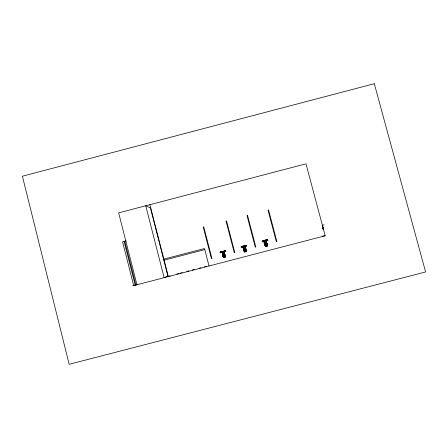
<?xml version="1.0" encoding="UTF-8"?>
<svg xmlns="http://www.w3.org/2000/svg" width="448" height="448" viewBox="0 0 448 448"><rect width="100%" height="100%" fill="white"/><g stroke="black" fill="none" stroke-linecap="round" stroke-linejoin="round"><path stroke-width="0.67" d="M265.059 245.347L264.807 242.76L264.634 242.122L264.191 242.026L264.365 242.598L265.132 242.402L264.634 242.122M224.33 257.135L224.694 254.234L223.989 253.12L223.894 251.849C227.405 251.166 224.75 250.561 225.546 250.751L220.119 252.174L220.276 252.79L225.663 251.384L225.501 250.768L220.119 252.174L220.276 252.79L221.514 252.459M222.13 252.291L220.119 252.174L222.051 252.325L223.328 257.012M263.497 241.522L262.41 241.814L262.181 241.214L267.669 239.786L267.831 240.402L262.338 241.825M245.342 251.664L245.599 249.306C245.941 245.342 241.254 249.194 244.328 251.546M244.054 251.222L243.572 248.086L243.992 248.735L243.656 248.063L242.956 248.248M225.07 255.506L223.989 253.12L222.516 253.602L222.51 254.783L223.406 256.861M262.41 241.814L262.181 241.214L264.197 241.349L264.734 242.508L264.914 245.134M266.37 246.187L266.851 243.253L266.123 242.15L266.045 240.867L267.658 239.792L267.831 240.402L265.877 240.901M266.694 242.844L266.123 242.15C267.478 243.695 265.686 240.929 264.662 242.626L265.048 245.644M323.193 229.337L322.487 226.117M244.418 251.39C243.914 251.054 243.454 247.15 243.421 248.702L243.69 249.777L244.362 250.09L244.866 252.095M245.952 251.81L245.448 249.805L245.75 248.713L245.05 247.677L243.583 248.119L243.415 248.679L244.362 250.09L244.658 252.067M266.123 242.15L266.7 242.665L267.042 245.498M266.974 246.338L266.515 244.322L266.672 242.626L267.176 245.599M225.182 257.113L224.543 253.641C224.101 252.739 222.309 253.182 222.359 254.19L223.065 256.687M243.606 249.418L244.294 249.805L245.616 249.385L245.594 248.114L245.185 247.716L243.421 248.702L244.339 249.978L245.605 249.334L244.961 246.361C245.851 244.261 247.212 246.45 246.574 245.28L241.175 246.686L243.113 246.842L246.574 245.28L246.742 245.896L241.321 247.302M223.894 257.673L223.278 255.455L224.319 255.03L224.694 254.234L223.983 253.165L223.961 251.815M266.846 243.365L266.47 244.098L267.137 246.215M267.82 240.408L267.669 239.786L262.248 241.198L264.197 241.349L265.35 246.075M265.888 246.624L265.429 244.602L264.74 244.294L264.505 243.214L266.269 242.222L264.734 242.508L264.494 243.191L265.373 244.317L266.476 244.054L266.851 243.253L266.689 243.897L265.423 244.485L265.675 246.596M243.46 248.892L243.762 248.237L243.113 246.842L241.158 246.686L241.332 247.302L242.497 246.994M222.998 254.246L222.051 252.325L222.611 253.512L223.894 251.849L225.702 251.367L225.501 250.768L222.051 252.325L222.986 254.206L222.606 253.484L222.426 254.369L223.031 256.581M264.174 243.23L264.51 242.217L264.65 244.037M267.014 240.61L266.045 240.867L264.662 242.626L265.02 243.303L264.74 244.294M246.126 251.686L245.398 249.586L245.75 248.713L245.381 249.519L245.868 249.211L245.594 248.114M244.031 251.115L243.583 249.374L243.762 248.237L243.113 246.842L243.583 248.119L245.185 247.716L244.961 246.361L246.008 246.075M223.866 257.561L223.25 255.349L222.354 254.167L224.543 253.641L224.834 254.688L224.403 255.287L224.952 257.275M222.74 253.714L222.566 254.845L223.311 255.567L223.658 257.533M243.214 248.926L243.656 248.063L243.97 248.73M264.174 243.471L264.617 242.603L264.359 242.049L265.014 243.264L264.426 244.104L264.174 243.471L264.953 243.186M224.532 254.789L223.227 255.304L222.51 254.761L223.311 255.567L222.936 255.203L224.538 254.817L222.936 255.22L224.694 254.234L222.51 254.783L224.543 253.641L225.204 256.015M265.446 245.913L264.494 243.191L265.384 244.328L266.678 243.818L266.918 246.047M243.583 248.119L244.961 246.361L246.742 245.896M225.126 257.152L224.336 255.069L224.605 253.803L224.106 253.154L222.516 253.602M322.717 228.738L323.282 228.458L323.456 229.27L322.622 225.45L322.784 226.055L322.342 226.15M170.1 275.794L168.342 276.584L149.912 204.686M137.575 284.262L135.862 284.922L124.757 241.22M224.622 250.992L220.97 251.692M137.48 284.211L135.184 285.096L124.079 241.394M137.077 284.178L132.742 285.846L325.181 235.771L305.995 163.839L118.658 212.867L136.931 284.76L137.822 284.413L133.672 285.494L122.573 241.791L126.118 240.862M241.45 247.257L241.158 246.686L246.551 245.28M243.421 248.702L245.61 248.153L243.578 249.295L244.294 249.816L245.599 249.306L245.678 249.637M322.885 228.525L322.689 227.948C323.624 228.099 322.437 226.744 323.131 227.875L323.456 229.27L323.103 229.354L323.456 229.27M223.989 253.12L223.894 251.849L225.025 251.541M263.105 240.716L266.683 239.786L263.11 240.968M223.782 257.275L223.227 255.287L224.403 255.287M244.339 249.978L245.381 249.519L245.885 251.524M163.862 259.123L204.428 248.556L204.697 249.609M164.136 260.176L204.781 249.586L209.031 265.994M322.336 225.26L324.15 224.784M264.191 242.026L264.583 241.926M263.827 242.334L264.415 242.183M265.16 242.049L264.247 242.222L264.746 242.497M176.814 274.047L178.83 273.521M180.174 273.174L182.19 272.647M186.889 271.421L188.905 270.9M192.265 270.026L194.281 269.5M198.985 268.274L201.001 267.753M204.355 266.879L206.371 266.353M223.272 255.461L224.364 255.175L224.98 257.387M244.894 252.202C244.782 250.286 243.337 249.62 245.431 249.693L245.986 251.922M266.694 243.841L265.087 244.244L264.65 243.79L266.7 242.665L264.505 243.214L264.662 242.626L264.516 243.41L265.429 244.602L265.373 244.317L265.143 244.569M245.605 249.334L244.003 249.732L245.767 248.746L246.204 250.55M322.185 225.546L322.599 225.45L322.638 226.089M322.543 225.467L322.19 225.294L322.599 225.45M264.975 240.234L266.666 240.044M267.574 239.809L264.04 241.377M245.633 245.521L242.082 246.445M322.946 227.315L323.176 228.469M263.06 240.727L264.281 240.582M322.493 236.079L325.181 235.771M323.131 227.875L323.282 228.458M224.084 253.96L224.739 254.279L225.154 256.542M224.336 255.069L224.627 255.119L224.689 254.195L224.319 255.007L224.868 256.995M266.47 244.098L266.795 243.326L267.238 245.185M265.378 244.384L264.65 243.79L266.851 243.253L265.087 244.244L265.826 246.333M245.039 247.755C245.118 244.765 244.418 247.845 245.638 248.321L245.784 248.853M265.02 243.303L264.807 242.76M323.366 229.286L323.266 229.001M245.868 249.211L245.168 247.671L246.154 251.07M222.662 255.254L222.516 253.574L222.354 254.167L223.037 255.534M223.227 255.287L222.555 254.901L222.354 254.167L224.112 253.198L224.834 254.688M264.281 242.833L265.194 243.824L264.807 243.919L264.589 243.281M267.002 246.45C267.445 242.906 263.676 243.919 265.91 246.73M264.286 241.847L265.014 243.264L264.197 241.349L264.757 242.536M243.533 247.789L243.992 248.735L243.113 246.842M243.762 248.237L243.779 248.942L243.634 248.36M225.03 255.769L224.196 253.417M245.582 249.122L246.008 250.303M222.606 253.831L222.774 254.414M243.583 249.374L243.69 249.777M265.384 244.328L266.465 244.031L266.515 244.322M246.226 250.656L245.756 248.802L243.578 249.295L244.082 250.051M245.37 248.528L246.014 250.975M266.795 243.326L267.226 245.078M264.673 242.878L264.802 243.471M222.88 255.03L223.093 256.273M243.874 249.564L244.065 250.807M223.894 251.849L224.017 253.232M243.572 247.671L243.667 248.881M266.084 242.452L266.045 240.867L266.14 242.189M266.045 240.867L266.095 242.424M167.866 276.041L164.147 277.676L145.74 205.778L150.394 207.861L167.866 276.041M374.304 83.703L22.4 176.215L69.171 364.297L425.6 271.964L374.304 83.703M203.773 226.99L203.246 227.125L211.417 258.63L211.943 258.496L203.773 226.99M226.576 221.038L226.055 221.172L234.27 252.683L234.797 252.543L226.576 221.038M247.565 215.561L247.044 215.695L255.304 247.206L255.83 247.066L247.565 215.561M268.57 210.078L268.05 210.213L276.354 241.724L276.881 241.59L268.57 210.078M244.306 249.866L243.998 249.721L244.306 249.866"/></g></svg>
